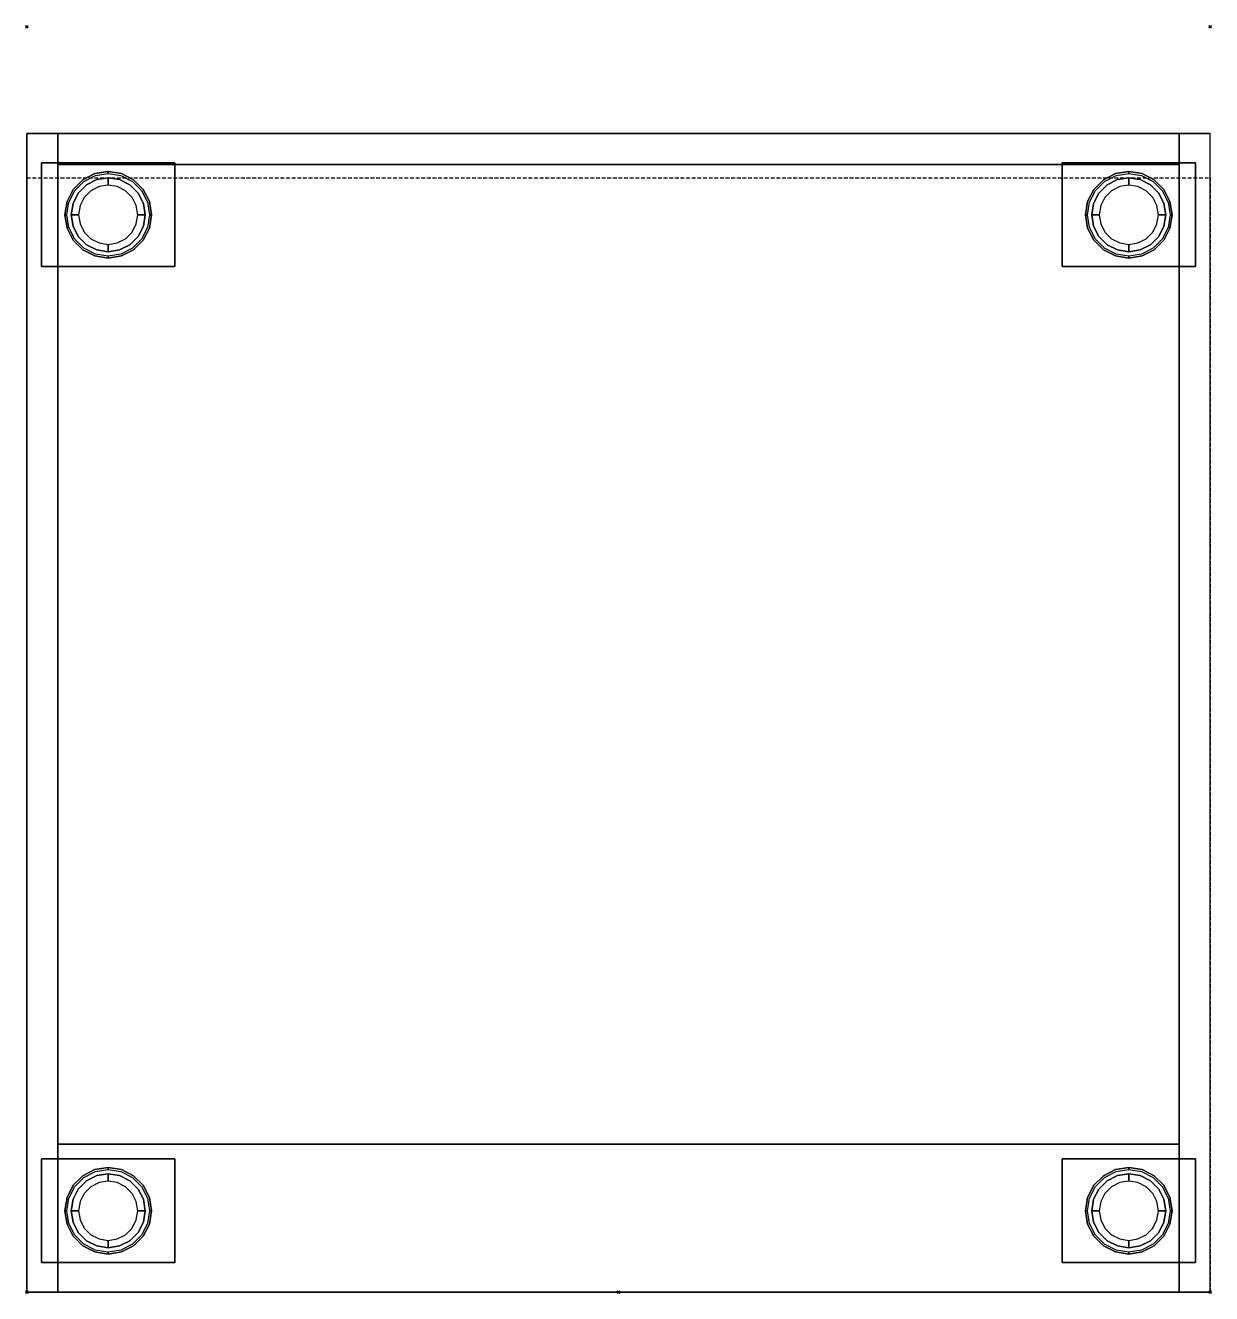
# Model space of a CAD drawing. Header units: millimetres. Extents: x -1 to 801, y -856 to 1.
import ezdxf

# ---------------------------------------------------------------- set-up
doc = ezdxf.new("R2010")
doc.units = ezdxf.units.MM
doc.header["$PDMODE"] = 35
doc.linetypes.add('NASCOSTA', pattern=[0.381, 0.254, -0.127])
for name, color, linetype in [('IQ_200_3D', 1, 'Continuous'), ('IQ_204_2D', 7, 'Continuous'), ('IQ_204_3D', 7, 'Continuous')]:
    doc.layers.add(name, color=color, linetype=linetype)
doc.layers.add('IQ_INS_3D', color=3, linetype='Continuous', plot=False)

# ---------------------------------------------------------------- blocks, each defined once
blk = doc.blocks.new('ZNS-MC-LEG200')
at = {"layer": 'IQ_204_3D'}
for points in [[(-45, -35, 198), (-45, 35, 198), (45, 35, 198), (45, -35, 198)], [(-45, -35, 200), (45, -35, 200), (45, 35, 200), (-45, 35, 200)], [(-45, 35, 198), (-45, 35, 200), (45, 35, 200), (45, 35, 198)], [(-45, -35, 198), (-45, -35, 200), (-45, 35, 200), (-45, 35, 198)], [(45, -35, 198), (45, 35, 198), (45, 35, 200), (45, -35, 200)], [(-45, -35, 198), (45, -35, 198), (45, -35, 200), (-45, -35, 200)]]:
    blk.add_3dface(points, dxfattribs=at)
for points, invisible_edges in [([(-17.19, 23.66, 198), (-17.19, 23.66, 71), (-9.04, 27.82, 71), (-9.04, 27.82, 198)], 5), ([(-17.19, 23.66, 71), (-16.41, 22.58, 66), (-8.62, 26.54, 66), (-9.04, 27.82, 71)], 5), ([(-9.04, 27.82, 198), (-9.04, 27.82, 71), (0, 29.25, 71), (0, 29.25, 198)], 1), ([(-9.04, 27.82, 71), (-8.62, 26.54, 66), (0, 27.91, 66), (0, 29.25, 71)], 1), ([(0, 29.25, 198), (0, 29.25, 71), (9.04, 27.82, 71), (9.04, 27.82, 198)], 4), ([(0, 29.25, 71), (0, 27.91, 66), (8.62, 26.54, 66), (9.04, 27.82, 71)], 4), ([(9.04, 27.82, 71), (8.62, 26.54, 66), (16.41, 22.58, 66), (17.19, 23.66, 71)], 5), ([(9.04, 27.82, 198), (9.04, 27.82, 71), (17.19, 23.66, 71), (17.19, 23.66, 198)], 5), ([(-27.82, 9.04, 198), (-27.82, 9.04, 71), (-23.66, 17.19, 71), (-23.66, 17.19, 198)], 5), ([(-27.82, 9.04, 71), (-26.54, 8.62, 66), (-22.58, 16.41, 66), (-23.66, 17.19, 71)], 5), ([(-23.66, 17.19, 198), (-23.66, 17.19, 71), (-17.19, 23.66, 71), (-17.19, 23.66, 198)], 5), ([(-23.66, 17.19, 71), (-22.58, 16.41, 66), (-16.41, 22.58, 66), (-17.19, 23.66, 71)], 5), ([(-14.69, 20.23, 66), (-14.69, 20.23, 5), (-20.23, 14.69, 5), (-20.23, 14.69, 66)], 5), ([(-14.69, 20.23, 5), (-13.83, 19.04, 1.46), (-19.04, 13.83, 1.46), (-20.23, 14.69, 5)], 7), ([(-13.83, 19.04, 1.46), (-11.76, 16.18), (-16.18, 11.76), (-19.04, 13.83, 1.46)], 13), ([(-7.73, 23.78, 66), (-7.73, 23.78, 5), (-14.69, 20.23, 5), (-14.69, 20.23, 66)], 5), ([(-7.73, 23.78, 5), (-7.27, 22.38, 1.46), (-13.83, 19.04, 1.46), (-14.69, 20.23, 5)], 7), ([(-7.27, 22.38, 1.46), (-6.18, 19.02), (-11.76, 16.18), (-13.83, 19.04, 1.46)], 13), ([(0, 25, 66), (0, 25, 5), (-7.73, 23.78, 5), (-7.73, 23.78, 66)], 4), ([(0, 25, 5), (0, 23.54, 1.46), (-7.27, 22.38, 1.46), (-7.73, 23.78, 5)], 6), ([(0, 23.54, 1.46), (0, 20), (-6.18, 19.02), (-7.27, 22.38, 1.46)], 12), ([(7.73, 23.78, 66), (7.73, 23.78, 5), (0, 25, 5), (0, 25, 66)], 1), ([(7.73, 23.78, 5), (7.27, 22.38, 1.46), (0, 23.54, 1.46), (0, 25, 5)], 3), ([(7.27, 22.38, 1.46), (6.18, 19.02), (0, 20), (0, 23.54, 1.46)], 9), ([(13.83, 19.04, 1.46), (11.76, 16.18), (6.18, 19.02), (7.27, 22.38, 1.46)], 13), ([(14.69, 20.23, 5), (13.83, 19.04, 1.46), (7.27, 22.38, 1.46), (7.73, 23.78, 5)], 7), ([(14.69, 20.23, 66), (14.69, 20.23, 5), (7.73, 23.78, 5), (7.73, 23.78, 66)], 5), ([(19.04, 13.83, 1.46), (16.18, 11.76), (11.76, 16.18), (13.83, 19.04, 1.46)], 13), ([(20.23, 14.69, 5), (19.04, 13.83, 1.46), (13.83, 19.04, 1.46), (14.69, 20.23, 5)], 7), ([(20.23, 14.69, 66), (20.23, 14.69, 5), (14.69, 20.23, 5), (14.69, 20.23, 66)], 5), ([(17.19, 23.66, 71), (16.41, 22.58, 66), (22.58, 16.41, 66), (23.66, 17.19, 71)], 5), ([(17.19, 23.66, 198), (17.19, 23.66, 71), (23.66, 17.19, 71), (23.66, 17.19, 198)], 5), ([(23.66, 17.19, 71), (22.58, 16.41, 66), (26.54, 8.62, 66), (27.82, 9.04, 71)], 5), ([(23.66, 17.19, 198), (23.66, 17.19, 71), (27.82, 9.04, 71), (27.82, 9.04, 198)], 5), ([(-29.25, 0, 198), (-29.25, 0, 71), (-27.82, 9.04, 71), (-27.82, 9.04, 198)], 4), ([(-29.25, 0, 71), (-27.91, 0, 66), (-26.54, 8.62, 66), (-27.82, 9.04, 71)], 4), ([(-20.23, 14.69, 66), (-20.23, 14.69, 5), (-23.78, 7.73, 5), (-23.78, 7.73, 66)], 5), ([(-20.23, 14.69, 5), (-19.04, 13.83, 1.46), (-22.38, 7.27, 1.46), (-23.78, 7.73, 5)], 7), ([(-19.04, 13.83, 1.46), (-16.18, 11.76), (-19.02, 6.18), (-22.38, 7.27, 1.46)], 13), ([(22.38, 7.27, 1.46), (19.02, 6.18), (16.18, 11.76), (19.04, 13.83, 1.46)], 13), ([(23.78, 7.73, 5), (22.38, 7.27, 1.46), (19.04, 13.83, 1.46), (20.23, 14.69, 5)], 7), ([(23.78, 7.73, 66), (23.78, 7.73, 5), (20.23, 14.69, 5), (20.23, 14.69, 66)], 5), ([(27.82, 9.04, 71), (26.54, 8.62, 66), (27.91, 0, 66), (29.25, 0, 71)], 1), ([(27.82, 9.04, 198), (27.82, 9.04, 71), (29.25, 0, 71), (29.25, 0, 198)], 1), ([(-27.82, -9.04, 198), (-27.82, -9.04, 71), (-29.25, 0, 71), (-29.25, 0, 198)], 1), ([(-27.82, -9.04, 71), (-26.54, -8.62, 66), (-27.91, 0, 66), (-29.25, 0, 71)], 1), ([(-23.78, 7.73, 66), (-23.78, 7.73, 5), (-25, 0, 5), (-25, 0, 66)], 1), ([(-23.78, 7.73, 5), (-22.38, 7.27, 1.46), (-23.54, 0, 1.46), (-25, 0, 5)], 3), ([(-25, 0, 66), (-25, 0, 5), (-23.78, -7.73, 5), (-23.78, -7.73, 66)], 4), ([(-25, 0, 5), (-23.54, 0, 1.46), (-22.38, -7.27, 1.46), (-23.78, -7.73, 5)], 6), ([(-22.38, 7.27, 1.46), (-19.02, 6.18), (-20, 0), (-23.54, 0, 1.46)], 9), ([(-23.54, 0, 1.46), (-20, 0), (-19.02, -6.18), (-22.38, -7.27, 1.46)], 12), ([(23.54, 0, 1.46), (20, 0), (19.02, 6.18), (22.38, 7.27, 1.46)], 12), ([(22.38, -7.27, 1.46), (19.02, -6.18), (20, 0), (23.54, 0, 1.46)], 9), ([(25, 0, 5), (23.54, 0, 1.46), (22.38, 7.27, 1.46), (23.78, 7.73, 5)], 6), ([(23.78, -7.73, 5), (22.38, -7.27, 1.46), (23.54, 0, 1.46), (25, 0, 5)], 3), ([(25, 0, 66), (25, 0, 5), (23.78, 7.73, 5), (23.78, 7.73, 66)], 4), ([(23.78, -7.73, 66), (23.78, -7.73, 5), (25, 0, 5), (25, 0, 66)], 1), ([(29.25, 0, 71), (27.91, 0, 66), (26.54, -8.62, 66), (27.82, -9.04, 71)], 4), ([(29.25, 0, 198), (29.25, 0, 71), (27.82, -9.04, 71), (27.82, -9.04, 198)], 4), ([(-23.78, -7.73, 5), (-22.38, -7.27, 1.46), (-19.04, -13.83, 1.46), (-20.23, -14.69, 5)], 7), ([(-23.78, -7.73, 66), (-23.78, -7.73, 5), (-20.23, -14.69, 5), (-20.23, -14.69, 66)], 5), ([(-22.38, -7.27, 1.46), (-19.02, -6.18), (-16.18, -11.76), (-19.04, -13.83, 1.46)], 13), ([(19.04, -13.83, 1.46), (16.18, -11.76), (19.02, -6.18), (22.38, -7.27, 1.46)], 13), ([(20.23, -14.69, 5), (19.04, -13.83, 1.46), (22.38, -7.27, 1.46), (23.78, -7.73, 5)], 7), ([(20.23, -14.69, 66), (20.23, -14.69, 5), (23.78, -7.73, 5), (23.78, -7.73, 66)], 5), ([(-23.66, -17.19, 71), (-22.58, -16.41, 66), (-26.54, -8.62, 66), (-27.82, -9.04, 71)], 5), ([(-23.66, -17.19, 198), (-23.66, -17.19, 71), (-27.82, -9.04, 71), (-27.82, -9.04, 198)], 5), ([(-17.19, -23.66, 71), (-16.41, -22.58, 66), (-22.58, -16.41, 66), (-23.66, -17.19, 71)], 5), ([(-20.23, -14.69, 5), (-19.04, -13.83, 1.46), (-13.83, -19.04, 1.46), (-14.69, -20.23, 5)], 7), ([(-20.23, -14.69, 66), (-20.23, -14.69, 5), (-14.69, -20.23, 5), (-14.69, -20.23, 66)], 5), ([(-19.04, -13.83, 1.46), (-16.18, -11.76), (-11.76, -16.18), (-13.83, -19.04, 1.46)], 13), ([(-13.83, -19.04, 1.46), (-11.76, -16.18), (-6.18, -19.02), (-7.27, -22.38, 1.46)], 13), ([(7.27, -22.38, 1.46), (6.18, -19.02), (11.76, -16.18), (13.83, -19.04, 1.46)], 13), ([(13.83, -19.04, 1.46), (11.76, -16.18), (16.18, -11.76), (19.04, -13.83, 1.46)], 13), ([(14.69, -20.23, 5), (13.83, -19.04, 1.46), (19.04, -13.83, 1.46), (20.23, -14.69, 5)], 7), ([(14.69, -20.23, 66), (14.69, -20.23, 5), (20.23, -14.69, 5), (20.23, -14.69, 66)], 5), ([(23.66, -17.19, 71), (22.58, -16.41, 66), (16.41, -22.58, 66), (17.19, -23.66, 71)], 5), ([(27.82, -9.04, 71), (26.54, -8.62, 66), (22.58, -16.41, 66), (23.66, -17.19, 71)], 5), ([(27.82, -9.04, 198), (27.82, -9.04, 71), (23.66, -17.19, 71), (23.66, -17.19, 198)], 5), ([(-17.19, -23.66, 198), (-17.19, -23.66, 71), (-23.66, -17.19, 71), (-23.66, -17.19, 198)], 5), ([(-9.04, -27.82, 71), (-8.62, -26.54, 66), (-16.41, -22.58, 66), (-17.19, -23.66, 71)], 5), ([(-9.04, -27.82, 198), (-9.04, -27.82, 71), (-17.19, -23.66, 71), (-17.19, -23.66, 198)], 5), ([(-14.69, -20.23, 5), (-13.83, -19.04, 1.46), (-7.27, -22.38, 1.46), (-7.73, -23.78, 5)], 7), ([(-14.69, -20.23, 66), (-14.69, -20.23, 5), (-7.73, -23.78, 5), (-7.73, -23.78, 66)], 5), ([(-7.73, -23.78, 5), (-7.27, -22.38, 1.46), (0, -23.54, 1.46), (0, -25, 5)], 3), ([(-7.73, -23.78, 66), (-7.73, -23.78, 5), (0, -25, 5), (0, -25, 66)], 1), ([(-7.27, -22.38, 1.46), (-6.18, -19.02), (0, -20), (0, -23.54, 1.46)], 9), ([(0, -23.54, 1.46), (0, -20), (6.18, -19.02), (7.27, -22.38, 1.46)], 12), ([(0, -25, 5), (0, -23.54, 1.46), (7.27, -22.38, 1.46), (7.73, -23.78, 5)], 6), ([(0, -25, 66), (0, -25, 5), (7.73, -23.78, 5), (7.73, -23.78, 66)], 4), ([(7.73, -23.78, 5), (7.27, -22.38, 1.46), (13.83, -19.04, 1.46), (14.69, -20.23, 5)], 7), ([(7.73, -23.78, 66), (7.73, -23.78, 5), (14.69, -20.23, 5), (14.69, -20.23, 66)], 5), ([(17.19, -23.66, 71), (16.41, -22.58, 66), (8.62, -26.54, 66), (9.04, -27.82, 71)], 5), ([(17.19, -23.66, 198), (17.19, -23.66, 71), (9.04, -27.82, 71), (9.04, -27.82, 198)], 5), ([(23.66, -17.19, 198), (23.66, -17.19, 71), (17.19, -23.66, 71), (17.19, -23.66, 198)], 5), ([(0, -29.25, 71), (0, -27.91, 66), (-8.62, -26.54, 66), (-9.04, -27.82, 71)], 4), ([(0, -29.25, 198), (0, -29.25, 71), (-9.04, -27.82, 71), (-9.04, -27.82, 198)], 4), ([(9.04, -27.82, 71), (8.62, -26.54, 66), (0, -27.91, 66), (0, -29.25, 71)], 1), ([(9.04, -27.82, 198), (9.04, -27.82, 71), (0, -29.25, 71), (0, -29.25, 198)], 1)]:
    blk.add_3dface(points, dxfattribs=dict(at, invisible_edges=invisible_edges))

msp = doc.modelspace()

# ---------------------------------------------------------------- linework, layer by layer
at = {"layer": 'IQ_200_3D', "invisible_edges": 8}
for points in [[(0, -855, 650), (0, -855, 200), (0, -72, 200), (0, -72, 650)], [(21, -855, 650), (21, -855, 200), (21, -72, 200), (21, -72, 650)], [(779, -855, 650), (779, -855, 200), (779, -72, 200), (779, -72, 650)], [(800, -855, 650), (800, -855, 200), (800, -72, 200), (800, -72, 650)]]:
    msp.add_3dface(points, dxfattribs=at)
at = {"layer": 'IQ_200_3D'}
for points in [[(0, -72, 200), (21, -72, 200), (21, -72, 650), (0, -72, 650)], [(0, -855, 200), (21, -855, 200), (21, -72, 200), (0, -72, 200)], [(0, -855, 650), (21, -855, 650), (21, -72, 650), (0, -72, 650)], [(21, -72, 650), (779, -72, 650), (779, -72, 200), (21, -72, 200)], [(21, -855, 200), (779, -855, 200), (779, -72, 200), (21, -72, 200)], [(21, -72, 650), (21, -93, 650), (779, -93, 650), (779, -72, 650)], [(779, -72, 200), (800, -72, 200), (800, -72, 650), (779, -72, 650)], [(779, -855, 200), (800, -855, 200), (800, -72, 200), (779, -72, 200)], [(800, -72, 650), (779, -72, 650), (779, -855, 650), (800, -855, 650)], [(21, -855, 245), (779, -855, 245), (779, -93, 245), (21, -93, 245)], [(21, -93, 650), (779, -93, 650), (779, -93, 245), (21, -93, 245)], [(779, -855, 605), (21, -855, 605), (21, -755, 605), (779, -755, 605)], [(21, -755, 605), (779, -755, 605), (779, -755, 650), (21, -755, 650)], [(779, -855, 650), (21, -855, 650), (21, -755, 650), (779, -755, 650)], [(21, -855, 200), (0, -855, 200), (0, -855, 650), (21, -855, 650)], [(21, -855, 200), (779, -855, 200), (779, -855, 245), (21, -855, 245)], [(21, -855, 605), (779, -855, 605), (779, -855, 650), (21, -855, 650)], [(800, -855, 200), (779, -855, 200), (779, -855, 650), (800, -855, 650)]]:
    msp.add_3dface(points, dxfattribs=at)
at = {"layer": 'IQ_204_2D', "linetype": 'NASCOSTA', "ltscale": 10}
msp.add_lwpolyline([(0, -102), (800, -102), (800, -855), (0, -855)], close=True, dxfattribs=at)
at = {"layer": 'IQ_INS_3D'}
for p in [(0, 0), (800, 0), (0, -855), (400, -855), (800, -855)]:
    msp.add_point(p, dxfattribs=at)

# ---------------------------------------------------------------- block references
for p in [(55, -127), (745, -127), (55, -800), (745, -800)]:
    msp.add_blockref('ZNS-MC-LEG200', p)

doc.saveas('drawing.dxf')
